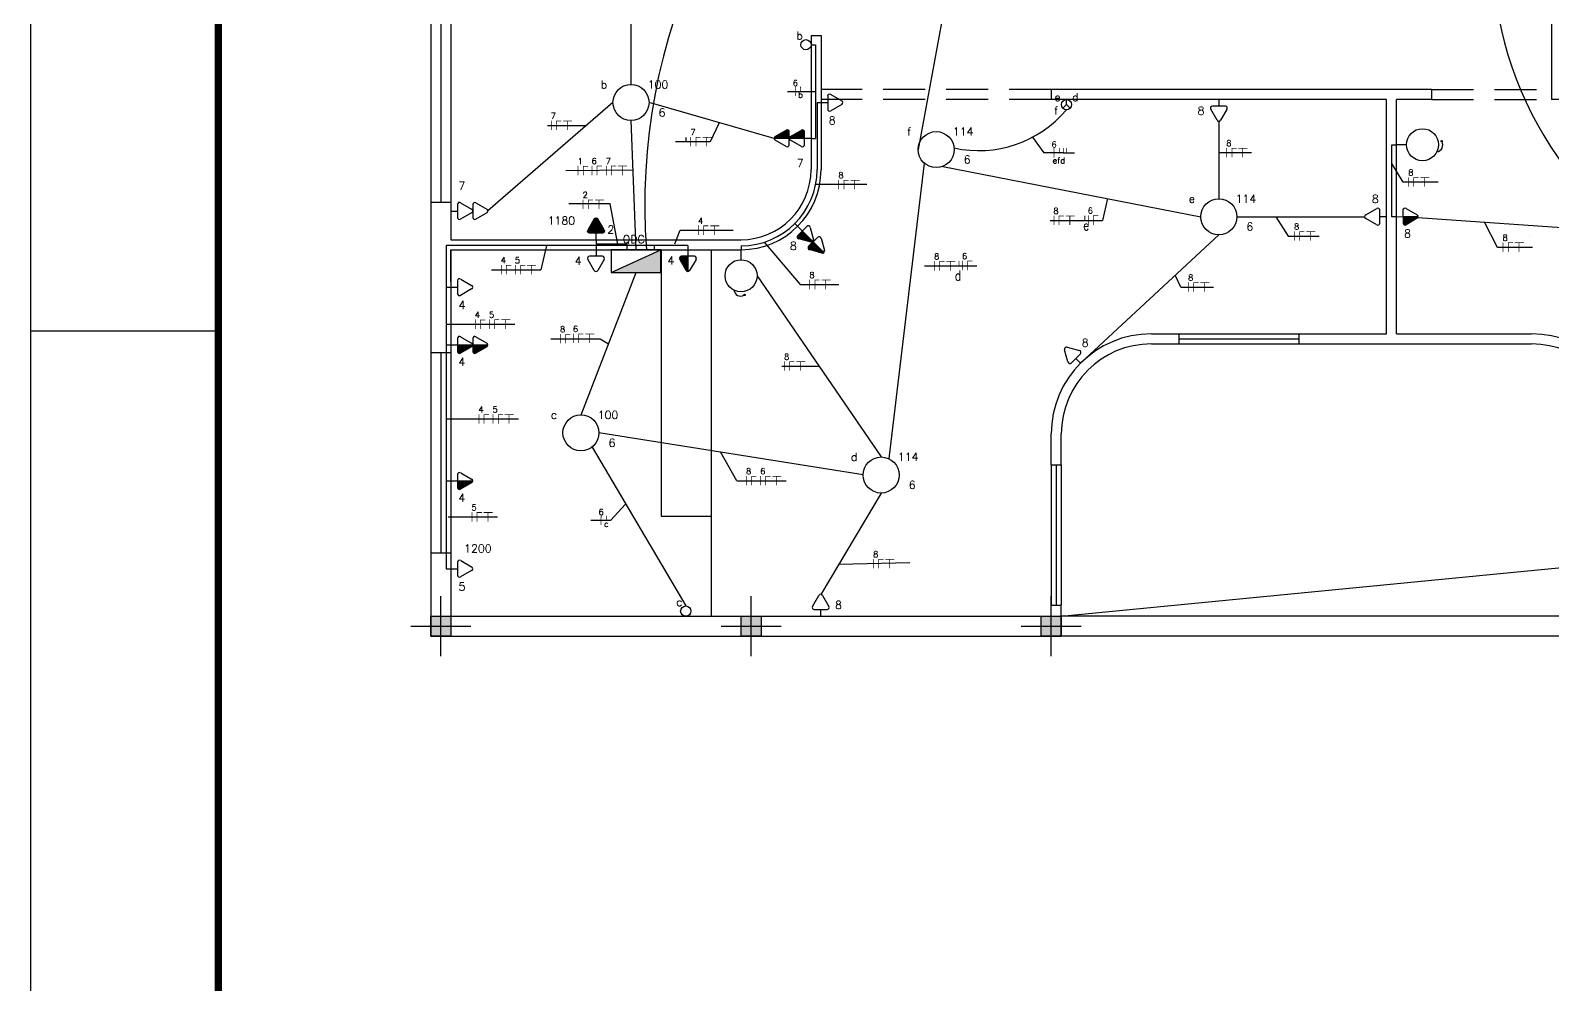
# Model space of a CAD drawing. Header units: metres. Extents: x 2426 to 2593, y 1997 to 2034.
# Drawn here: x 2426.49 to 2444.62, y 2015.66 to 2027.02 of the extents above; entities that cross this region are included whole.
import ezdxf
from ezdxf.enums import TextEntityAlignment as Align

# ---------------------------------------------------------------- set-up
doc = ezdxf.new("R2010")
doc.units = ezdxf.units.M
doc.linetypes.add('Contínuo', pattern=[0])
doc.linetypes.add('DASHED', pattern=[0.75, 0.5, -0.25])
for name, color, linetype in [('10', 10, 'Continuous'), ('2', 4, 'Continuous'), ('4', 136, 'Continuous'), ('Acessorios', 4, 'Continuous'), ('ALVENARIA', 7, 'Continuous'), ('ARQ-FOLHA', 7, 'Continuous'), ('CIRCUITOS', 250, 'Continuous'), ('ILUMINAÇÃO', 1, 'Contínuo'), ('INTERRUPTORES', 1, 'Continuous'), ('Quadros de Dist.', 1, 'Continuous'), ('TOMADAS-ENERGIA', 1, 'Continuous')]:
    doc.layers.add(name, color=color, linetype=linetype)
doc.layers.add('ELETRODUTOS', color=5, linetype='Continuous', lineweight=30)
doc.styles.add('ROMANS', font='ROMANS.shx', dxfattribs={"width": 0.8, "height": 0.1})

# ---------------------------------------------------------------- blocks, each defined once
blk = doc.blocks.new('FOLHA A2')
at = {"layer": 'ARQ-FOLHA'}
for p, q in [((0, 0), (0, -420)), ((0, -123), (25, -123))]:
    blk.add_line(p, q, dxfattribs=at)
at = {"layer": 'ARQ-FOLHA', "const_width": 1}
blk.add_lwpolyline([(25, -410), (584, -410), (584, -10), (25, -10), (25, -410)], dxfattribs=at)
blk = doc.blocks.new('st')
at = {"layer": '2'}
h = blk.add_hatch(color=256, dxfattribs=at)
h.paths.add_polyline_path([(0, 10), (0, 0), (10, 0), (10, 10)])
h.paths.add_polyline_path([(-10, 10), (-10, 0), (0, 0), (0, 10)])
h.paths.add_polyline_path([(-10, 0), (-10, -10), (0, -10), (0, 0)])
h.paths.add_polyline_path([(0, 0), (0, -10), (10, -10), (10, 0)])
at = {"layer": '10'}
for p, q in [((0, 30), (0, -30)), ((-30, 0), (30, 0))]:
    blk.add_line(p, q, dxfattribs=at)
at = {"layer": '4'}
blk.add_lwpolyline([(-10, -10), (-10, 10), (10, 10), (10, -10)], close=True, dxfattribs=at)
blk = doc.blocks.new('TEBAI01')
for p, q in [((-1.62, 1.95), (-0.35, 4.14)), ((0.35, 4.14), (1.63, 1.92)), ((-1.3, 1.32), (1.28, 1.32)), ((0, 0), (0, 1.32))]:
    blk.add_line(p, q)
for centre, start, end in [((0, 3.97), 26.0479, 153.9521), ((-1.3, 1.71), 143.1332, 270.777), ((1.3, 1.71), 267.1811, 32.5689)]:
    blk.add_arc(centre, 0.393, start, end)
at = {"style": 'ROMANS', "flags": 8}
for tag, p in [('020', (-5.03, 2.2)), ('001', (3.56, 2.23))]:
    blk.add_attdef(tag, text='', height=1.6, dxfattribs=at).set_placement(p, align=Align.MIDDLE_CENTER)
blk = doc.blocks.new('TEMED02')
for p, q in [((-1.62, 1.95), (-0.35, 4.14)), ((0, 1.32), (0, 4.36)), ((0.35, 4.14), (1.63, 1.92)), ((-1.3, 1.32), (1.28, 1.32)), ((0, 0), (0, 1.32))]:
    blk.add_line(p, q)
for centre, start, end in [((0, 3.97), 26.0479, 153.9521), ((-1.3, 1.71), 143.1332, 270.777), ((1.3, 1.71), 267.1811, 32.5689)]:
    blk.add_arc(centre, 0.393, start, end)
at = {"linetype": 'Continuous'}
for points in [[(0, 4.36), (1.63, 1.92), (0.21, 4.3)], [(1.63, 1.92), (0, 4.36), (1.69, 1.72)], [(0, 1.32), (1.69, 1.72), (0, 4.36)], [(0.35, 4.14), (0.21, 4.3), (1.63, 1.92)], [(1.69, 1.72), (0, 1.32), (1.64, 1.52)], [(1.28, 1.32), (1.64, 1.52), (0, 1.32)], [(1.64, 1.52), (1.28, 1.32), (1.49, 1.37)]]:
    blk.add_solid(points, dxfattribs=at)
at = {"style": 'ROMANS', "flags": 8}
for tag, p in [('020', (-4.96, 2.19)), ('001', (3.39, 2.17))]:
    blk.add_attdef(tag, text='', height=1.6, dxfattribs=at).set_placement(p, align=Align.MIDDLE_CENTER)
blk = doc.blocks.new('A$C93b2c405')
at = {"layer": 'TOMADAS-ENERGIA'}
for p, q in [((0.269, 0.37), (0.269, 0.304)), ((0.252, 0.163), (0.188, 0.274)), ((0.334, 0.304), (0.205, 0.304)), ((0.35, 0.273), (0.287, 0.163)), ((0.251, 0.011), (0.188, 0.122)), ((0.334, 0.152), (0.205, 0.152)), ((0.35, 0.121), (0.287, 0.011))]:
    blk.add_line(p, q, dxfattribs=at)
for centre, start, end in [((0.205, 0.284), 87.1811, 212.5689), ((0.269, 0.172), 206.0479, 333.9521), ((0.335, 0.284), 323.1332, 90.777), ((0.204, 0.132), 87.1811, 212.5689), ((0.269, 0.02), 206.0479, 333.9521), ((0.334, 0.132), 323.1332, 90.777)]:
    blk.add_arc(centre, 0.0197, start, end, dxfattribs=at)
at = {"layer": 'TOMADAS-ENERGIA', "style": 'ROMANS', "flags": 8}
for tag, p in [('001', (0.091, 0.259)), ('020', (0.521, 0.26))]:
    blk.add_attdef(tag, text='', height=0.08, rotation=180, dxfattribs=at).set_placement(p, align=Align.MIDDLE_CENTER)
blk = doc.blocks.new('Ir1s01')
blk.add_circle((0, 1.02), 1.02)
at = {"style": 'ROMANS', "flags": 8}
blk.add_attdef('009', text='', height=1.6, dxfattribs=at).set_placement((1.81, 2.29), align=Align.MIDDLE_CENTER)
blk = doc.blocks.new('A$C0BD3781F')
blk.add_circle((0.36, 0.36), 0.36)
at = {"style": 'ROMANS', "flags": 8}
for tag, p in [('001', (0.188, 0.472)), ('020', (0.356, 0.232)), ('009', (0.502, 0.474))]:
    blk.add_attdef(tag, text='', height=0.16, dxfattribs=at).set_placement(p, align=Align.MIDDLE_CENTER)
blk = doc.blocks.new('A$C8d71f97b')
at = {"layer": 'TOMADAS-ENERGIA'}
for p, q in [((0.27, 0.249), (0.333, 0.359)), ((0.351, 0.218), (0.351, 0.37)), ((0.369, 0.359), (0.432, 0.248)), ((0.27, 0.097), (0.333, 0.207)), ((0.286, 0.218), (0.415, 0.218)), ((0.351, 0.066), (0.351, 0.218)), ((0.369, 0.207), (0.432, 0.096)), ((0.286, 0.066), (0.415, 0.066)), ((0.351, 0), (0.351, 0.066))]:
    blk.add_line(p, q, dxfattribs=at)
for centre, start, end in [((0.351, 0.35), 26.0479, 153.9521), ((0.286, 0.238), 143.1332, 270.777), ((0.351, 0.198), 26.0479, 153.9521), ((0.416, 0.238), 267.1811, 32.5689), ((0.286, 0.086), 143.1332, 270.777), ((0.416, 0.086), 267.1811, 32.5689)]:
    blk.add_arc(centre, 0.0197, start, end, dxfattribs=at)
at = {"layer": 'TOMADAS-ENERGIA', "linetype": 'Continuous'}
for points in [[(0.351, 0.37), (0.432, 0.248), (0.361, 0.367)], [(0.432, 0.248), (0.351, 0.37), (0.436, 0.238)], [(0.351, 0.218), (0.436, 0.238), (0.351, 0.37)], [(0.369, 0.359), (0.361, 0.367), (0.432, 0.248)], [(0.436, 0.238), (0.351, 0.218), (0.433, 0.228)], [(0.415, 0.218), (0.433, 0.228), (0.351, 0.218)], [(0.351, 0.218), (0.432, 0.096), (0.361, 0.215)], [(0.432, 0.096), (0.351, 0.218), (0.436, 0.086)], [(0.351, 0.066), (0.436, 0.086), (0.351, 0.218)], [(0.369, 0.207), (0.361, 0.215), (0.432, 0.096)], [(0.433, 0.228), (0.415, 0.218), (0.425, 0.22)], [(0.436, 0.086), (0.351, 0.066), (0.433, 0.076)], [(0.415, 0.066), (0.433, 0.076), (0.351, 0.066)], [(0.433, 0.076), (0.415, 0.066), (0.425, 0.068)]]:
    blk.add_solid(points, dxfattribs=at)
at = {"layer": 'TOMADAS-ENERGIA', "style": 'ROMANS', "flags": 8}
for tag, p in [('020', (0.103, 0.11)), ('001', (0.52, 0.108))]:
    blk.add_attdef(tag, text='', height=0.08, dxfattribs=at).set_placement(p, align=Align.MIDDLE_CENTER)
blk = doc.blocks.new('TEALT03')
for p, q in [((-1.62, 1.95), (-0.35, 4.14)), ((0.35, 4.14), (1.63, 1.92)), ((-1.3, 1.32), (1.28, 1.32)), ((0, 0), (0, 1.32))]:
    blk.add_line(p, q)
for centre, start, end in [((0, 3.97), 26.0479, 153.9521), ((-1.3, 1.71), 143.1332, 270.777), ((1.3, 1.71), 267.1811, 32.5689)]:
    blk.add_arc(centre, 0.393, start, end)
at = {"linetype": 'Continuous'}
for points in [[(-1.62, 1.95), (1.49, 1.37), (-0.35, 4.14)], [(-0.35, 4.14), (1.64, 1.52), (-0.21, 4.3)], [(1.64, 1.52), (-0.35, 4.14), (1.49, 1.37)], [(-0.21, 4.3), (1.69, 1.72), (0, 4.36)], [(1.69, 1.72), (-0.21, 4.3), (1.64, 1.52)], [(0, 4.36), (1.63, 1.92), (0.21, 4.3)], [(1.63, 1.92), (0, 4.36), (1.69, 1.72)], [(0.35, 4.14), (0.21, 4.3), (1.63, 1.92)], [(-1.69, 1.75), (1.28, 1.32), (-1.62, 1.95)], [(1.28, 1.32), (-1.69, 1.75), (-1.31, 1.32)], [(-1.66, 1.54), (-1.31, 1.32), (-1.69, 1.75)], [(-1.31, 1.32), (-1.66, 1.54), (-1.51, 1.38)], [(1.49, 1.37), (-1.62, 1.95), (1.28, 1.32)]]:
    blk.add_solid(points, dxfattribs=at)
at = {"style": 'ROMANS', "flags": 8}
for tag, p in [('020', (-4.82, 2.03)), ('001', (3.51, 2.07))]:
    blk.add_attdef(tag, text='', height=1.6, dxfattribs=at).set_placement(p, align=Align.MIDDLE_CENTER)
blk = doc.blocks.new('Ir3s03')
for p, q in [((0, 1.02), (-0.72, 0.3)), ((0, 1.02), (0, 2.03)), ((0.72, 0.3), (0, 1.02)), ((0, 1.02), (0, 1.02))]:
    blk.add_line(p, q)
blk.add_circle((0, 1.02), 1.02)
at = {"style": 'ROMANS', "flags": 8}
for tag, p in [('030', (-1.77, 2.54)), ('009', (1.79, 2.54)), ('031', (-2.03, -0.12))]:
    blk.add_attdef(tag, text='', height=1.6, dxfattribs=at).set_placement(p, align=Align.MIDDLE_CENTER)
blk = doc.blocks.new('A$C5681756B')
at = {"layer": 'Quadros de Dist.'}
for p, q in [((0.951, 0.228), (0.452, 0.228)), ((0.452, 0.228), (0.452, 0)), ((0.452, 0), (0.951, 0.228)), ((0.951, 0), (0.951, 0.228)), ((0.452, 0), (0.951, 0))]:
    blk.add_line(p, q, dxfattribs=at)
at = {"layer": 'Quadros de Dist.', "linetype": 'Continuous'}
blk.add_solid([(0.951, 0.227), (0.452, 0), (0.951, 0)], dxfattribs=at)
at = {"layer": 'Quadros de Dist.', "style": 'ROMANS', "flags": 8}
for tag, p in [('020', (0.206, 0.334)), ('001', (1.041, 0.331))]:
    blk.add_attdef(tag, text='', height=0.16, dxfattribs=at).set_placement(p, align=Align.MIDDLE_CENTER)
blk = doc.blocks.new('Tgcig02')
blk.add_line((0, 1), (0, 0))
for centre, radius in [((-0.35, 4.52), 0.0696), ((0, 2.6), 1.6)]:
    blk.add_circle(centre, radius)
blk.add_arc((0.03, 3.95), 0.686, 7.0471, 118.0951)
blk = doc.blocks.new('FNT')
at = {"const_width": 0.24}
for points in [[(0.12, 1.68), (0.12, -1.68)], [(1.84, 1.56), (3.68, 1.56)], [(1.96, 1.44), (1.96, -1.68)], [(4.32, 1.56), (7.52, 1.56)], [(5.8, 1.44), (5.8, -1.68)]]:
    blk.add_lwpolyline(points, dxfattribs=at)
at = {"style": 'ROMANS', "flags": 8}
blk.add_attdef('001', text='', height=1.6, dxfattribs=at).set_placement((0.89, 3.34), align=Align.MIDDLE_CENTER)
blk = doc.blocks.new('A$C27EA2FDF')
at = {"const_width": 0.009}
for points in [[(0.04, 0.126), (0.04, 0)], [(0.104, 0.121), (0.173, 0.121)], [(0.109, 0.117), (0.109, 0)]]:
    blk.add_lwpolyline(points, dxfattribs=at)
at = {"style": 'ROMANS', "flags": 8}
blk.add_attdef('001', text='', height=0.06, dxfattribs=at).set_placement((0.069, 0.188), align=Align.MIDDLE_CENTER)
blk = doc.blocks.new('A$C3508442B')
at = {"const_width": 0.024}
for points in [[(0.227, 0.043), (0.392, 0.012)], [(0.262, 0.224), (0.592, 0.161)]]:
    blk.add_lwpolyline(points, dxfattribs=at)
at = {"style": 'ROMANS', "flags": 8}
for tag, p in [('001', (0.105, 0.258)), ('009', (0.634, 0.329))]:
    blk.add_attdef(tag, text='', height=0.16, rotation=79, dxfattribs=at).set_placement(p, align=Align.MIDDLE_CENTER)

msp = doc.modelspace()

# ---------------------------------------------------------------- linework, layer by layer
at = {"color": 18, "true_color": 0x000000}
msp.add_line((2433.274, 2023.347), (2433.374, 2023.287), dxfattribs=at)
at = {"layer": 'Acessorios'}
for p, q in [((2431.258, 2027.349), (2431.258, 2024.966)), ((2431.378, 2027.349), (2431.378, 2024.966)), ((2431.497, 2027.349), (2431.497, 2024.966)), ((2433.999, 2024.406), (2433.999, 2021.236)), ((2434.595, 2024.406), (2434.595, 2021.236)), ((2440.165, 2023.405), (2441.595, 2023.405)), ((2440.165, 2023.345), (2441.595, 2023.345)), ((2431.258, 2023.178), (2431.258, 2020.795)), ((2431.378, 2023.178), (2431.378, 2020.795)), ((2431.497, 2023.178), (2431.497, 2020.795)), ((2440.165, 2023.286), (2441.595, 2023.286)), ((2438.646, 2021.844), (2438.646, 2020.176)), ((2438.706, 2021.844), (2438.706, 2020.176)), ((2438.765, 2021.844), (2438.765, 2020.176)), ((2433.999, 2021.236), (2434.595, 2021.236)), ((2445.438, 2020.045), (2438.765, 2020.045)), ((2445.438, 2019.806), (2438.765, 2019.806))]:
    msp.add_line(p, q, dxfattribs=at)
at = {"layer": 'Acessorios', "linetype": 'DASHED'}
for p, q in [((2438.646, 2026.312), (2435.905, 2026.312)), ((2438.646, 2026.193), (2435.905, 2026.193)), ((2443.174, 2026.312), (2444.604, 2026.312)), ((2443.174, 2026.193), (2444.604, 2026.193))]:
    msp.add_line(p, q, dxfattribs=at)
at = {"layer": 'ALVENARIA'}
for p, q in [((2444.604, 2030.411), (2444.604, 2026.193)), ((2435.786, 2026.955), (2435.786, 2025.359)), ((2435.786, 2026.955), (2435.905, 2026.955)), ((2435.905, 2026.955), (2435.905, 2025.359)), ((2443.174, 2026.312), (2438.646, 2026.312)), ((2438.646, 2026.312), (2438.646, 2026.193)), ((2442.638, 2026.193), (2438.646, 2026.193)), ((2442.638, 2023.405), (2442.638, 2026.193)), ((2443.174, 2026.193), (2442.757, 2026.193)), ((2442.757, 2023.405), (2442.757, 2026.193)), ((2443.174, 2026.312), (2443.174, 2026.193)), ((2447.583, 2026.193), (2444.604, 2026.193)), ((2431.258, 2024.966), (2431.258, 2023.178)), ((2431.497, 2024.966), (2431.258, 2024.966)), ((2431.497, 2024.966), (2431.497, 2024.525)), ((2431.497, 2024.525), (2434.952, 2024.525)), ((2431.497, 2024.406), (2434.952, 2024.406)), ((2431.497, 2024.406), (2431.497, 2023.178)), ((2431.497, 2024.022), (2431.497, 2024.406)), ((2439.838, 2023.405), (2440.165, 2023.405)), ((2440.165, 2023.405), (2440.165, 2023.286)), ((2441.595, 2023.405), (2441.595, 2023.286)), ((2441.595, 2023.405), (2442.638, 2023.405)), ((2442.757, 2023.405), (2444.365, 2023.405)), ((2431.497, 2023.178), (2431.258, 2023.178)), ((2439.838, 2023.286), (2440.165, 2023.286)), ((2441.595, 2023.286), (2444.365, 2023.286)), ((2438.646, 2021.844), (2438.646, 2022.213)), ((2438.765, 2021.844), (2438.765, 2022.213)), ((2438.646, 2021.844), (2438.765, 2021.844)), ((2434.595, 2021.236), (2434.595, 2020.045)), ((2431.258, 2020.795), (2431.258, 2019.806)), ((2431.497, 2020.795), (2431.258, 2020.795)), ((2431.497, 2020.795), (2431.497, 2020.045)), ((2438.765, 2020.045), (2444.85, 2020.637)), ((2431.258, 2020.045), (2431.258, 2019.806)), ((2431.497, 2020.045), (2438.646, 2020.045)), ((2431.497, 2020.045), (2432.271, 2020.045)), ((2438.646, 2020.045), (2438.646, 2020.176)), ((2438.646, 2020.176), (2438.765, 2020.176)), ((2438.765, 2019.806), (2438.765, 2020.176)), ((2431.258, 2019.806), (2438.765, 2019.806))]:
    msp.add_line(p, q, dxfattribs=at)
for centre, radius, start, end in [((2434.952, 2025.359), 0.953, 270, 0), ((2434.952, 2025.359), 0.834, 270, 0), ((2439.838, 2022.213), 1.192, 90, 180), ((2444.365, 2022.213), 1.192, 0, 90), ((2439.838, 2022.213), 1.072, 90, 180), ((2444.365, 2022.213), 1.072, 0, 90)]:
    msp.add_arc(centre, radius, start, end, dxfattribs=at)
at = {"layer": 'CIRCUITOS'}
for p, q in [((2435.837, 2026.287), (2435.506, 2026.287)), ((2433.11, 2025.882), (2432.646, 2025.88)), ((2432.988, 2025.884), (2432.988, 2025.884)), ((2434.692, 2025.918), (2434.586, 2025.689)), ((2434.353, 2025.689), (2434.172, 2025.689)), ((2434.3, 2025.689), (2434.3, 2025.743)), ((2434.586, 2025.689), (2434.3, 2025.689)), ((2438.423, 2025.745), (2438.557, 2025.559)), ((2433.66, 2025.48), (2433.66, 2025.48)), ((2438.793, 2025.559), (2438.557, 2025.559)), ((2438.793, 2025.559), (2438.923, 2025.559)), ((2440.642, 2025.562), (2440.642, 2025.562)), ((2440.642, 2025.562), (2441.031, 2025.562)), ((2433.665, 2025.351), (2432.865, 2025.346)), ((2442.837, 2025.208), (2442.703, 2025.431)), ((2443.217, 2025.343), (2443.217, 2025.343)), ((2435.841, 2025.186), (2436.448, 2025.186)), ((2443.254, 2025.208), (2442.837, 2025.208)), ((2433.392, 2024.951), (2432.9, 2024.951)), ((2433.484, 2024.474), (2433.392, 2024.951)), ((2433.392, 2024.951), (2433.392, 2024.951)), ((2439.315, 2025.015), (2439.257, 2024.755)), ((2438.633, 2024.755), (2439.257, 2024.755)), ((2441.321, 2024.799), (2441.468, 2024.569)), ((2434.163, 2024.476), (2434.228, 2024.639)), ((2434.228, 2024.639), (2434.859, 2024.639)), ((2441.468, 2024.569), (2441.838, 2024.569)), ((2443.961, 2024.434), (2443.804, 2024.733)), ((2444.34, 2024.568), (2444.34, 2024.568)), ((2435.227, 2024.496), (2435.657, 2023.992)), ((2444.378, 2024.434), (2443.961, 2024.434)), ((2437.135, 2024.214), (2437.759, 2024.214)), ((2440.188, 2023.962), (2440.123, 2024.103)), ((2435.657, 2023.992), (2436.116, 2023.992)), ((2440.188, 2023.962), (2440.188, 2023.962)), ((2440.188, 2023.962), (2440.577, 2023.962)), ((2435.882, 2023.017), (2435.438, 2023.017)), ((2434.901, 2021.657), (2434.712, 2021.994)), ((2433.399, 2021.184), (2433.577, 2021.379)), ((2433.399, 2021.184), (2433.163, 2021.184)), ((2436.961, 2020.678), (2436.112, 2020.658))]:
    msp.add_line(p, q, dxfattribs=at)
at = {"layer": 'CIRCUITOS', "linetype": 'Continuous'}
for p, q in [((2432.634, 2024.456), (2432.567, 2024.168)), ((2431.98, 2024.168), (2432.567, 2024.168)), ((2431.44, 2023.52), (2432.259, 2023.52)), ((2432.686, 2023.347), (2433.274, 2023.347)), ((2431.44, 2022.392), (2432.301, 2022.392)), ((2434.901, 2021.657), (2435.489, 2021.657)), ((2432.05, 2021.222), (2431.463, 2021.222))]:
    msp.add_line(p, q, dxfattribs=at)
at = {"layer": 'CIRCUITOS', "const_width": 0.00804}
for points in [[(2438.793, 2025.615), (2438.793, 2025.559)], [(2438.83, 2025.615), (2438.83, 2025.559)], [(2439.046, 2024.811), (2439.046, 2024.754)], [(2437.546, 2024.27), (2437.546, 2024.214)]]:
    msp.add_lwpolyline(points, dxfattribs=at)
at = {"layer": 'ELETRODUTOS'}
for p, q in [((2433.642, 2026.372), (2433.642, 2029.398)), ((2437.717, 2029.16), (2437.061, 2025.597)), ((2435.786, 2026.845), (2435.837, 2026.845)), ((2435.837, 2026.845), (2435.837, 2025.73)), ((2433.427, 2026.157), (2431.938, 2024.867)), ((2435.345, 2025.731), (2433.856, 2026.157)), ((2435.858, 2026.157), (2435.858, 2025.359)), ((2435.858, 2026.157), (2435.905, 2026.157)), ((2433.702, 2024.406), (2433.642, 2025.943)), ((2440.642, 2025.933), (2440.642, 2025.013)), ((2435.786, 2025.73), (2435.837, 2025.73)), ((2442.703, 2024.798), (2442.703, 2025.656)), ((2442.703, 2025.656), (2442.757, 2025.656)), ((2437.134, 2025.437), (2436.71, 2021.92)), ((2437.353, 2025.397), (2440.427, 2024.799)), ((2440.856, 2024.799), (2442.378, 2024.799)), ((2442.757, 2024.799), (2442.703, 2024.798)), ((2443.013, 2024.789), (2445.508, 2024.614)), ((2435.626, 2024.685), (2435.593, 2024.718)), ((2440.642, 2024.584), (2438.995, 2023.056)), ((2431.44, 2024.456), (2431.44, 2020.609)), ((2434.319, 2024.456), (2431.44, 2024.456)), ((2433.225, 2024.525), (2433.225, 2024.474)), ((2433.591, 2024.474), (2433.225, 2024.474)), ((2433.225, 2024.456), (2433.225, 2024.406)), ((2433.591, 2024.474), (2433.591, 2024.406)), ((2433.918, 2024.456), (2433.918, 2024.406)), ((2434.319, 2024.456), (2434.319, 2024.406)), ((2434.952, 2024.456), (2434.952, 2024.406)), ((2433.046, 2022.44), (2433.702, 2024.134)), ((2435.143, 2024.096), (2436.62, 2021.939)), ((2431.44, 2023.96), (2431.497, 2023.96)), ((2431.44, 2023.273), (2431.497, 2023.273)), ((2436.406, 2021.725), (2433.26, 2022.225)), ((2433.178, 2022.056), (2434.293, 2020.166)), ((2431.44, 2021.654), (2431.497, 2021.654)), ((2436.62, 2021.51), (2435.901, 2020.304)), ((2431.44, 2020.609), (2431.497, 2020.609))]:
    msp.add_line(p, q, dxfattribs=at)
for centre, radius, start, end in [((2440.999, 2024.938), 7.194, 125.3404, 184.2423), ((2448.261, 2028.005), 4.368, 167.1177, 230.9211), ((2437.782, 2026.949), 1.364, 257.5879, 319.9822), ((2434.952, 2025.359), 0.906, 270, 0)]:
    msp.add_arc(centre, radius, start, end, dxfattribs=at)

# ---------------------------------------------------------------- block references
ref = msp.add_blockref('A$C8d71f97b', (2435.786, 2025.313), dxfattribs=dict(xscale=1.191536858363295, yscale=1.191536858363295, zscale=1.191536858363295, rotation=89.99999999999999))
ref.add_attrib('020', '7', dxfattribs={"layer": 'TOMADAS-ENERGIA', "height": 0.0953, "style": 'ROMANS', "flags": 8}).set_placement((2435.656, 2025.435), align=Align.MIDDLE_CENTER)
ref = msp.add_blockref('A$C8d71f97b', (2435.922, 2024.98), dxfattribs=dict(xscale=1.191536858363295, yscale=1.191536858363295, zscale=1.191536858363295, rotation=224.9999999999999))
ref.add_attrib('001', '8', dxfattribs={"layer": 'TOMADAS-ENERGIA', "height": 0.0953, "style": 'ROMANS', "flags": 8}).set_placement((2435.575, 2024.451), align=Align.MIDDLE_CENTER)
ref = msp.add_blockref('A$C8d71f97b', (2431.497, 2023.691), dxfattribs=dict(xscale=1.191536858363295, yscale=1.191536858363295, zscale=1.191536858363295, rotation=270))
ref.add_attrib('001', '4', dxfattribs={"layer": 'TOMADAS-ENERGIA', "height": 0.0953, "style": 'ROMANS', "flags": 8}).set_placement((2431.626, 2023.071), align=Align.MIDDLE_CENTER)
at = {"layer": 'ALVENARIA', "xscale": 0.01191536858363295, "yscale": 0.01191536858363295, "zscale": 0.01191536858363295, "rotation": 89.99999999999999}
for p in [(2431.378, 2019.925), (2435.071, 2019.925), (2438.646, 2019.925)]:
    msp.add_blockref('st', p, dxfattribs=at)
at = {"layer": 'ARQ-FOLHA', "xscale": 0.08944633452801547, "yscale": 0.08944633452801547, "zscale": 0.08944633452801547}
msp.add_blockref('FOLHA A2', (2426.49, 2034.444), dxfattribs=at)
at = {"layer": 'CIRCUITOS', "lineweight": 30}
ref = msp.add_blockref('A$C3508442B', (2435.689, 2026.418), dxfattribs=dict(at, xscale=-0.335119741414676, yscale=0.3351197414146765, zscale=0.3351197414146765, rotation=78.7512890459185))
ref.add_attrib('009', 'b', dxfattribs={"layer": '0', "height": 0.0715, "rotation": 359.7513, "style": 'ROMANS', "flags": 8}).set_placement((2435.661, 2026.249), align=Align.MIDDLE_CENTER)
ref.add_attrib('001', '6', dxfattribs={"layer": '0', "height": 0.0715, "style": 'ROMANS', "flags": 8}).set_placement((2435.598, 2026.39), align=Align.MIDDLE_CENTER)
ref = msp.add_blockref('FNT', (2432.688, 2025.887), dxfattribs=dict(at, xscale=0.03351197414098, yscale=0.03351197414098, zscale=0.03351197414098))
ref.add_attrib('001', '7', dxfattribs={"layer": '0', "height": 0.0715, "style": 'ROMANS', "flags": 8}).set_placement((2432.717, 2025.999), align=Align.MIDDLE_CENTER)
ref = msp.add_blockref('FNT', (2434.349, 2025.693), dxfattribs=dict(at, xscale=0.03351197414098, yscale=0.03351197414098, zscale=0.03351197414098))
ref.add_attrib('001', '7', dxfattribs={"layer": '0', "height": 0.0715, "style": 'ROMANS', "flags": 8}).set_placement((2434.379, 2025.805), align=Align.MIDDLE_CENTER)
ref = msp.add_blockref('A$C3508442B', (2438.771, 2025.687), dxfattribs=dict(at, xscale=-0.335119741414676, yscale=0.3351197414146765, zscale=0.3351197414146765, rotation=78.7512890459185))
ref.add_attrib('009', 'efd', dxfattribs={"layer": '0', "height": 0.0715, "rotation": 359.7513, "style": 'ROMANS', "flags": 8}).set_placement((2438.661, 2025.411), align=Align.BOTTOM_LEFT)
ref.add_attrib('001', '6', dxfattribs={"layer": '0', "height": 0.0715, "style": 'ROMANS', "flags": 8}).set_placement((2438.68, 2025.659), align=Align.MIDDLE_CENTER)
ref = msp.add_blockref('FNT', (2440.731, 2025.562), dxfattribs=dict(at, xscale=0.03351197414098, yscale=0.03351197414098, zscale=0.03351197414098))
ref.add_attrib('001', '8', dxfattribs={"layer": '0', "height": 0.0715, "style": 'ROMANS', "flags": 8}).set_placement((2440.761, 2025.674), align=Align.MIDDLE_CENTER)
at = {"layer": 'CIRCUITOS'}
ref = msp.add_blockref('A$C27EA2FDF', (2432.975, 2025.292), dxfattribs=dict(at, xscale=0.893652643772471, yscale=0.893652643772471, zscale=0.893652643772471))
ref.add_attrib('001', '1', dxfattribs={"layer": '0', "height": 0.0715, "style": 'ROMANS', "flags": 8}).set_placement((2433.037, 2025.46), align=Align.MIDDLE_CENTER)
ref = msp.add_blockref('A$C27EA2FDF', (2433.141, 2025.293), dxfattribs=dict(at, xscale=0.893652643772471, yscale=0.893652643772471, zscale=0.893652643772471))
ref.add_attrib('001', '6', dxfattribs={"layer": '0', "height": 0.0715, "style": 'ROMANS', "flags": 8}).set_placement((2433.203, 2025.461), align=Align.MIDDLE_CENTER)
at = {"layer": 'CIRCUITOS', "lineweight": 30}
ref = msp.add_blockref('FNT', (2433.342, 2025.349), dxfattribs=dict(at, xscale=0.03351197414098, yscale=0.03351197414098, zscale=0.03351197414098))
ref.add_attrib('001', '7', dxfattribs={"layer": '0', "height": 0.0715, "style": 'ROMANS', "flags": 8}).set_placement((2433.371, 2025.461), align=Align.MIDDLE_CENTER)
ref = msp.add_blockref('FNT', (2436.111, 2025.18), dxfattribs=dict(at, xscale=0.03351197414098, yscale=0.03351197414098, zscale=0.03351197414098))
ref.add_attrib('001', '8', dxfattribs={"layer": '0', "height": 0.0715, "style": 'ROMANS', "flags": 8}).set_placement((2436.141, 2025.292), align=Align.MIDDLE_CENTER)
ref = msp.add_blockref('FNT', (2442.898, 2025.212), dxfattribs=dict(at, xscale=0.03351197414098, yscale=0.03351197414098, zscale=0.03351197414098))
ref.add_attrib('001', '8', dxfattribs={"layer": '0', "height": 0.0715, "style": 'ROMANS', "flags": 8}).set_placement((2442.928, 2025.324), align=Align.MIDDLE_CENTER)
ref = msp.add_blockref('FNT', (2433.066, 2024.946), dxfattribs=dict(at, xscale=0.03351197414098, yscale=0.03351197414098, zscale=0.03351197414098))
ref.add_attrib('001', '2', dxfattribs={"layer": '0', "height": 0.0715, "style": 'ROMANS', "flags": 8}).set_placement((2433.096, 2025.058), align=Align.MIDDLE_CENTER)
ref = msp.add_blockref('FNT', (2434.441, 2024.638), dxfattribs=dict(at, xscale=0.03351197414098, yscale=0.03351197414098, zscale=0.03351197414098))
ref.add_attrib('001', '4', dxfattribs={"layer": '0', "height": 0.0715, "style": 'ROMANS', "flags": 8}).set_placement((2434.47, 2024.75), align=Align.MIDDLE_CENTER)
ref = msp.add_blockref('FNT', (2438.673, 2024.755), dxfattribs=dict(at, xscale=0.03351197414098, yscale=0.03351197414098, zscale=0.03351197414098))
ref.add_attrib('001', '8', dxfattribs={"layer": '0', "height": 0.0715, "style": 'ROMANS', "flags": 8}).set_placement((2438.702, 2024.867), align=Align.MIDDLE_CENTER)
at = {"layer": 'CIRCUITOS'}
ref = msp.add_blockref('A$C27EA2FDF', (2439.051, 2024.702), dxfattribs=dict(at, xscale=0.893652643772471, yscale=0.893652643772471, zscale=0.893652643772471))
ref.add_attrib('001', '6', dxfattribs={"layer": '0', "height": 0.0715, "style": 'ROMANS', "flags": 8}).set_placement((2439.112, 2024.871), align=Align.MIDDLE_CENTER)
at = {"layer": 'CIRCUITOS', "lineweight": 30}
ref = msp.add_blockref('FNT', (2441.538, 2024.569), dxfattribs=dict(at, xscale=0.03351197414098, yscale=0.03351197414098, zscale=0.03351197414098))
ref.add_attrib('001', '8', dxfattribs={"layer": '0', "height": 0.0715, "style": 'ROMANS', "flags": 8}).set_placement((2441.568, 2024.681), align=Align.MIDDLE_CENTER)
ref = msp.add_blockref('FNT', (2444.022, 2024.437), dxfattribs=dict(at, xscale=0.03351197414098, yscale=0.03351197414098, zscale=0.03351197414098))
ref.add_attrib('001', '8', dxfattribs={"layer": '0', "height": 0.0715, "style": 'ROMANS', "flags": 8}).set_placement((2444.052, 2024.549), align=Align.MIDDLE_CENTER)
at = {"layer": 'CIRCUITOS'}
ref = msp.add_blockref('A$C27EA2FDF', (2432.06, 2024.112), dxfattribs=dict(at, xscale=0.893652643772471, yscale=0.893652643772471, zscale=0.893652643772471))
ref.add_attrib('001', '4', dxfattribs={"layer": '0', "height": 0.0715, "style": 'ROMANS', "flags": 8}).set_placement((2432.121, 2024.28), align=Align.MIDDLE_CENTER)
at = {"layer": 'CIRCUITOS', "lineweight": 30}
ref = msp.add_blockref('FNT', (2432.26, 2024.168), dxfattribs=dict(at, xscale=0.03351197414098, yscale=0.03351197414098, zscale=0.03351197414098))
ref.add_attrib('001', '5', dxfattribs={"layer": '0', "height": 0.0715, "style": 'ROMANS', "flags": 8}).set_placement((2432.29, 2024.28), align=Align.MIDDLE_CENTER)
ref = msp.add_blockref('FNT', (2437.253, 2024.214), dxfattribs=dict(at, xscale=0.03351197414098, yscale=0.03351197414098, zscale=0.03351197414098))
ref.add_attrib('001', '8', dxfattribs={"layer": '0', "height": 0.0715, "style": 'ROMANS', "flags": 8}).set_placement((2437.282, 2024.326), align=Align.MIDDLE_CENTER)
at = {"layer": 'CIRCUITOS'}
ref = msp.add_blockref('A$C27EA2FDF', (2437.553, 2024.162), dxfattribs=dict(at, xscale=0.893652643772471, yscale=0.893652643772471, zscale=0.893652643772471))
ref.add_attrib('001', '6', dxfattribs={"layer": '0', "height": 0.0715, "style": 'ROMANS', "flags": 8}).set_placement((2437.614, 2024.33), align=Align.MIDDLE_CENTER)
at = {"layer": 'CIRCUITOS', "lineweight": 30}
ref = msp.add_blockref('FNT', (2435.766, 2023.992), dxfattribs=dict(at, xscale=0.03351197414098, yscale=0.03351197414098, zscale=0.03351197414098))
ref.add_attrib('001', '8', dxfattribs={"layer": '0', "height": 0.0715, "style": 'ROMANS', "flags": 8}).set_placement((2435.796, 2024.104), align=Align.MIDDLE_CENTER)
ref = msp.add_blockref('FNT', (2440.277, 2023.962), dxfattribs=dict(at, xscale=0.03351197414098, yscale=0.03351197414098, zscale=0.03351197414098))
ref.add_attrib('001', '8', dxfattribs={"layer": '0', "height": 0.0715, "style": 'ROMANS', "flags": 8}).set_placement((2440.307, 2024.074), align=Align.MIDDLE_CENTER)
at = {"layer": 'CIRCUITOS'}
ref = msp.add_blockref('A$C27EA2FDF', (2431.751, 2023.463), dxfattribs=dict(at, xscale=0.893652643772471, yscale=0.893652643772471, zscale=0.893652643772471))
ref.add_attrib('001', '4', dxfattribs={"layer": '0', "height": 0.0715, "style": 'ROMANS', "flags": 8}).set_placement((2431.813, 2023.632), align=Align.MIDDLE_CENTER)
at = {"layer": 'CIRCUITOS', "lineweight": 30}
ref = msp.add_blockref('FNT', (2431.951, 2023.52), dxfattribs=dict(at, xscale=0.03351197414098, yscale=0.03351197414098, zscale=0.03351197414098))
ref.add_attrib('001', '5', dxfattribs={"layer": '0', "height": 0.0715, "style": 'ROMANS', "flags": 8}).set_placement((2431.981, 2023.632), align=Align.MIDDLE_CENTER)
at = {"layer": 'CIRCUITOS'}
ref = msp.add_blockref('A$C27EA2FDF', (2432.766, 2023.291), dxfattribs=dict(at, xscale=0.893652643772471, yscale=0.893652643772471, zscale=0.893652643772471))
ref.add_attrib('001', '8', dxfattribs={"layer": '0', "height": 0.0715, "style": 'ROMANS', "flags": 8}).set_placement((2432.827, 2023.459), align=Align.MIDDLE_CENTER)
at = {"layer": 'CIRCUITOS', "lineweight": 30}
ref = msp.add_blockref('FNT', (2432.951, 2023.351), dxfattribs=dict(at, xscale=0.03351197414098, yscale=0.03351197414098, zscale=0.03351197414098))
ref.add_attrib('001', '6', dxfattribs={"layer": '0', "height": 0.0715, "style": 'ROMANS', "flags": 8}).set_placement((2432.981, 2023.463), align=Align.MIDDLE_CENTER)
ref = msp.add_blockref('FNT', (2435.465, 2023.021), dxfattribs=dict(at, xscale=0.03351197414098, yscale=0.03351197414098, zscale=0.03351197414098))
ref.add_attrib('001', '8', dxfattribs={"layer": '0', "height": 0.0715, "style": 'ROMANS', "flags": 8}).set_placement((2435.495, 2023.133), align=Align.MIDDLE_CENTER)
at = {"layer": 'CIRCUITOS'}
ref = msp.add_blockref('A$C27EA2FDF', (2431.794, 2022.336), dxfattribs=dict(at, xscale=0.893652643772471, yscale=0.893652643772471, zscale=0.893652643772471))
ref.add_attrib('001', '4', dxfattribs={"layer": '0', "height": 0.0715, "style": 'ROMANS', "flags": 8}).set_placement((2431.855, 2022.504), align=Align.MIDDLE_CENTER)
at = {"layer": 'CIRCUITOS', "lineweight": 30}
ref = msp.add_blockref('FNT', (2431.994, 2022.392), dxfattribs=dict(at, xscale=0.03351197414098, yscale=0.03351197414098, zscale=0.03351197414098))
ref.add_attrib('001', '5', dxfattribs={"layer": '0', "height": 0.0715, "style": 'ROMANS', "flags": 8}).set_placement((2432.024, 2022.504), align=Align.MIDDLE_CENTER)
at = {"layer": 'CIRCUITOS'}
ref = msp.add_blockref('A$C27EA2FDF', (2434.981, 2021.601), dxfattribs=dict(at, xscale=0.893652643772471, yscale=0.893652643772471, zscale=0.893652643772471))
ref.add_attrib('001', '8', dxfattribs={"layer": '0', "height": 0.0715, "style": 'ROMANS', "flags": 8}).set_placement((2435.042, 2021.769), align=Align.MIDDLE_CENTER)
at = {"layer": 'CIRCUITOS', "lineweight": 30}
ref = msp.add_blockref('FNT', (2435.181, 2021.657), dxfattribs=dict(at, xscale=0.03351197414098, yscale=0.03351197414098, zscale=0.03351197414098))
ref.add_attrib('001', '6', dxfattribs={"layer": '0', "height": 0.0715, "style": 'ROMANS', "flags": 8}).set_placement((2435.211, 2021.769), align=Align.MIDDLE_CENTER)
ref = msp.add_blockref('FNT', (2431.743, 2021.226), dxfattribs=dict(at, xscale=0.03351197414098, yscale=0.03351197414098, zscale=0.03351197414098))
ref.add_attrib('001', '5', dxfattribs={"layer": '0', "height": 0.0715, "style": 'ROMANS', "flags": 8}).set_placement((2431.773, 2021.338), align=Align.MIDDLE_CENTER)
ref = msp.add_blockref('A$C3508442B', (2433.377, 2021.312), dxfattribs=dict(at, xscale=-0.335119741414676, yscale=0.3351197414146765, zscale=0.3351197414146765, rotation=78.7512890459185))
ref.add_attrib('009', 'c', dxfattribs={"layer": '0', "height": 0.0715, "rotation": 359.7513, "style": 'ROMANS', "flags": 8}).set_placement((2433.349, 2021.143), align=Align.MIDDLE_CENTER)
ref.add_attrib('001', '6', dxfattribs={"layer": '0', "height": 0.0715, "style": 'ROMANS', "flags": 8}).set_placement((2433.286, 2021.284), align=Align.MIDDLE_CENTER)
ref = msp.add_blockref('FNT', (2436.526, 2020.669), dxfattribs=dict(at, xscale=0.03351197414098, yscale=0.03351197414098, zscale=0.03351197414098))
ref.add_attrib('001', '8', dxfattribs={"layer": '0', "height": 0.0715, "style": 'ROMANS', "flags": 8}).set_placement((2436.556, 2020.781), align=Align.MIDDLE_CENTER)
at = {"layer": 'ILUMINAÇÃO'}
ref = msp.add_blockref('A$C0BD3781F', (2433.427, 2025.943), dxfattribs=dict(at, xscale=0.5957684291816475, yscale=0.5957684291816475, zscale=0.5957684291816475))
ref.add_attrib('020', '6', dxfattribs={"layer": '0', "height": 0.0953, "style": 'ROMANS', "flags": 8}).set_placement((2434.011, 2026.039), align=Align.MIDDLE_CENTER)
ref.add_attrib('009', '100', dxfattribs={"layer": '0', "height": 0.0953, "style": 'ROMANS', "flags": 8}).set_placement((2433.963, 2026.372), align=Align.MIDDLE_CENTER)
ref.add_attrib('001', 'b', dxfattribs={"layer": '0', "height": 0.0953, "style": 'ROMANS', "flags": 8}).set_placement((2433.32, 2026.372), align=Align.MIDDLE_CENTER)
ref = msp.add_blockref('A$C0BD3781F', (2437.061, 2025.383), dxfattribs=dict(at, xscale=0.5957684291816475, yscale=0.5957684291816475, zscale=0.5957684291816475))
ref.add_attrib('020', '6', dxfattribs={"layer": '0', "height": 0.0953, "style": 'ROMANS', "flags": 8}).set_placement((2437.645, 2025.479), align=Align.MIDDLE_CENTER)
ref.add_attrib('009', '114', dxfattribs={"layer": '0', "height": 0.0953, "style": 'ROMANS', "flags": 8}).set_placement((2437.597, 2025.812), align=Align.MIDDLE_CENTER)
ref.add_attrib('001', 'f', dxfattribs={"layer": '0', "height": 0.0953, "style": 'ROMANS', "flags": 8}).set_placement((2436.954, 2025.812), align=Align.MIDDLE_CENTER)
ref = msp.add_blockref('A$C0BD3781F', (2440.427, 2024.584), dxfattribs=dict(at, xscale=0.5957684291816475, yscale=0.5957684291816475, zscale=0.5957684291816475))
ref.add_attrib('020', '6', dxfattribs={"layer": '0', "height": 0.0953, "style": 'ROMANS', "flags": 8}).set_placement((2441.011, 2024.681), align=Align.MIDDLE_CENTER)
ref.add_attrib('009', '114', dxfattribs={"layer": '0', "height": 0.0953, "style": 'ROMANS', "flags": 8}).set_placement((2440.964, 2025.013), align=Align.MIDDLE_CENTER)
ref.add_attrib('001', 'e', dxfattribs={"layer": '0', "height": 0.0953, "style": 'ROMANS', "flags": 8}).set_placement((2440.32, 2025.013), align=Align.MIDDLE_CENTER)
ref = msp.add_blockref('A$C0BD3781F', (2432.831, 2022.011), dxfattribs=dict(at, xscale=0.5957684291816475, yscale=0.5957684291816475, zscale=0.5957684291816475))
ref.add_attrib('020', '6', dxfattribs={"layer": '0', "height": 0.0953, "style": 'ROMANS', "flags": 8}).set_placement((2433.415, 2022.107), align=Align.MIDDLE_CENTER)
ref.add_attrib('009', '100', dxfattribs={"layer": '0', "height": 0.0953, "style": 'ROMANS', "flags": 8}).set_placement((2433.368, 2022.44), align=Align.MIDDLE_CENTER)
ref.add_attrib('001', 'c', dxfattribs={"layer": '0', "height": 0.0953, "style": 'ROMANS', "flags": 8}).set_placement((2432.724, 2022.44), align=Align.MIDDLE_CENTER)
ref = msp.add_blockref('A$C0BD3781F', (2436.406, 2021.51), dxfattribs=dict(at, xscale=0.5957684291816475, yscale=0.5957684291816475, zscale=0.5957684291816475))
ref.add_attrib('020', '6', dxfattribs={"layer": '0', "height": 0.0953, "style": 'ROMANS', "flags": 8}).set_placement((2436.99, 2021.607), align=Align.MIDDLE_CENTER)
ref.add_attrib('009', '114', dxfattribs={"layer": '0', "height": 0.0953, "style": 'ROMANS', "flags": 8}).set_placement((2436.942, 2021.939), align=Align.MIDDLE_CENTER)
ref.add_attrib('001', 'd', dxfattribs={"layer": '0', "height": 0.0953, "style": 'ROMANS', "flags": 8}).set_placement((2436.299, 2021.939), align=Align.MIDDLE_CENTER)
at = {"layer": 'INTERRUPTORES'}
ref = msp.add_blockref('Ir1s01', (2435.786, 2026.846), dxfattribs=dict(at, xscale=0.05957684291838148, yscale=0.05957684291838148, zscale=0.05957684291838148, rotation=89.99999999999999))
ref.add_attrib('009', 'b', dxfattribs={"layer": '0', "height": 0.0953, "style": 'ROMANS', "flags": 8}).set_placement((2435.65, 2026.954), align=Align.MIDDLE_CENTER)
ref = msp.add_blockref('Ir3s03', (2438.827, 2026.072), dxfattribs=dict(at, xscale=0.05957684291816473, yscale=0.05957684291816473, zscale=0.05957684291816473))
ref.add_attrib('009', 'd', dxfattribs={"layer": '0', "height": 0.0953, "style": 'ROMANS'}).set_placement((2438.933, 2026.223), align=Align.MIDDLE_CENTER)
ref.add_attrib('030', 'e', dxfattribs={"layer": '0', "height": 0.0953, "style": 'ROMANS'}).set_placement((2438.721, 2026.223), align=Align.MIDDLE_CENTER)
ref.add_attrib('031', 'f', dxfattribs={"layer": '0', "height": 0.0953, "style": 'ROMANS'}).set_placement((2438.706, 2026.064), align=Align.MIDDLE_CENTER)
ref = msp.add_blockref('Ir1s01', (2434.354, 2020.105), dxfattribs=dict(at, xscale=0.05957684291838148, yscale=0.05957684291838148, zscale=0.05957684291838148, rotation=89.99999999999999))
ref.add_attrib('009', 'c', dxfattribs={"layer": '0', "height": 0.0953, "style": 'ROMANS', "flags": 8}).set_placement((2434.217, 2020.213), align=Align.MIDDLE_CENTER)
at = {"layer": 'Quadros de Dist.'}
ref = msp.add_blockref('A$C5681756B', (2432.865, 2024.134), dxfattribs=dict(at, xscale=1.191536858363295, yscale=1.191536858363295, zscale=1.191536858363295))
ref.add_attrib('020', 'QDC', dxfattribs={"height": 0.0953, "style": 'ROMANS', "flags": 8}).set_placement((2433.674, 2024.531), align=Align.MIDDLE_CENTER)
at = {"layer": 'TOMADAS-ENERGIA'}
ref = msp.add_blockref('TEBAI01', (2435.905, 2026.157), dxfattribs=dict(at, xscale=0.05957684297364999, yscale=0.05957684297364999, zscale=0.05957684297364999, rotation=270))
ref.add_attrib('001', '8', dxfattribs={"layer": '0', "height": 0.0953, "style": 'ROMANS', "flags": 8}).set_placement((2436.038, 2025.945), align=Align.MIDDLE_CENTER)
ref = msp.add_blockref('TEBAI01', (2440.642, 2026.193), dxfattribs=dict(at, xscale=0.05957684297364999, yscale=0.05957684297364999, zscale=0.05957684297364999, rotation=180))
ref.add_attrib('001', '8', dxfattribs={"layer": '0', "height": 0.0953, "style": 'ROMANS', "flags": 8}).set_placement((2440.43, 2026.06), align=Align.MIDDLE_CENTER)
at = {"layer": 'TOMADAS-ENERGIA', "xscale": 0.1191536858363295, "yscale": 0.1191536858363295, "zscale": 0.1191536858363295}
for p, rotation in [((2442.757, 2025.656), 269.9999999999999), ((2434.952, 2024.406), 180)]:
    msp.add_blockref('Tgcig02', p, dxfattribs=dict(at, rotation=rotation))
at = {"layer": 'TOMADAS-ENERGIA'}
ref = msp.add_blockref('A$C93b2c405', (2431.938, 2024.546), dxfattribs=dict(at, xscale=1.191536858363295, yscale=1.191536858363295, zscale=1.191536858363295, rotation=89.99999999999999))
ref.add_attrib('020', '7', dxfattribs={"height": 0.0953, "style": 'ROMANS', "flags": 8}).set_placement((2431.628, 2025.167), align=Align.MIDDLE_CENTER)
ref = msp.add_blockref('TEBAI01', (2442.638, 2024.799), dxfattribs=dict(at, xscale=0.05957684297364999, yscale=0.05957684297364999, zscale=0.05957684297364999, rotation=89.99999999999999))
ref.add_attrib('001', '8', dxfattribs={"layer": '0', "height": 0.0953, "style": 'ROMANS', "flags": 8}).set_placement((2442.505, 2025.011), align=Align.MIDDLE_CENTER)
ref = msp.add_blockref('TEALT03', (2433.225, 2024.525), dxfattribs=dict(at, xscale=-0.05957684291816473, yscale=0.05957684291816473, zscale=0.05957684291816473))
ref.add_attrib('001', '1180', dxfattribs={"layer": '0', "height": 0.0953, "style": 'ROMANS'}).set_placement((2432.812, 2024.752), align=Align.MIDDLE_CENTER)
ref.add_attrib('020', '2', dxfattribs={"layer": '0', "height": 0.0953, "style": 'ROMANS'}).set_placement((2433.4, 2024.646), align=Align.MIDDLE_CENTER)
ref = msp.add_blockref('TEMED02', (2442.757, 2024.799), dxfattribs=dict(at, xscale=0.05957684297364998, yscale=0.05957684297364998, zscale=0.05957684297364998, rotation=270.5747623271489))
ref.add_attrib('001', '8', dxfattribs={"layer": '0', "height": 0.0953, "style": 'ROMANS', "flags": 8}).set_placement((2442.888, 2024.598), align=Align.MIDDLE_CENTER)
ref = msp.add_blockref('TEBAI01', (2433.225, 2024.406), dxfattribs=dict(at, xscale=0.05957684297364999, yscale=0.05957684297364999, zscale=0.05957684297364999, rotation=180))
ref.add_attrib('001', '4', dxfattribs={"layer": '0', "height": 0.0953, "style": 'ROMANS', "flags": 8}).set_placement((2433.012, 2024.273), align=Align.MIDDLE_CENTER)
ref = msp.add_blockref('TEMED02', (2434.319, 2024.406), dxfattribs=dict(at, xscale=0.05957684297364999, yscale=0.05957684297364999, zscale=0.05957684297364999, rotation=179.9999999999999))
ref.add_attrib('001', '4', dxfattribs={"layer": '0', "height": 0.0953, "style": 'ROMANS', "flags": 8}).set_placement((2434.117, 2024.277), align=Align.MIDDLE_CENTER)
ref = msp.add_blockref('TEBAI01', (2431.497, 2023.96), dxfattribs=dict(at, xscale=0.05957684297364999, yscale=0.05957684297364999, zscale=0.05957684297364999, rotation=270))
ref.add_attrib('001', '4', dxfattribs={"layer": '0', "height": 0.0953, "style": 'ROMANS', "flags": 8}).set_placement((2431.629, 2023.748), align=Align.MIDDLE_CENTER)
ref = msp.add_blockref('TEBAI01', (2438.995, 2023.056), dxfattribs=dict(at, xscale=0.05957684297364998, yscale=0.05957684297364998, zscale=0.05957684297364998, rotation=44.99999999999999))
ref.add_attrib('001', '8', dxfattribs={"layer": '0', "height": 0.0953, "style": 'ROMANS', "flags": 8}).set_placement((2439.051, 2023.299), align=Align.MIDDLE_CENTER)
ref = msp.add_blockref('TEMED02', (2431.497, 2021.654), dxfattribs=dict(at, xscale=0.05957684297364999, yscale=0.05957684297364999, zscale=0.05957684297364999, rotation=270))
ref.add_attrib('001', '4', dxfattribs={"layer": '0', "height": 0.0953, "style": 'ROMANS', "flags": 8}).set_placement((2431.626, 2021.452), align=Align.MIDDLE_CENTER)
ref = msp.add_blockref('TEBAI01', (2431.497, 2020.609), dxfattribs=dict(at, xscale=0.05957684297364999, yscale=0.05957684297364999, zscale=0.05957684297364999, rotation=270))
ref.add_attrib('001', '5', dxfattribs={"layer": '0', "height": 0.0953, "style": 'ROMANS', "flags": 8}).set_placement((2431.629, 2020.397), align=Align.MIDDLE_CENTER)
ref.add_attrib('020', '1200', dxfattribs={"layer": '0', "height": 0.0953, "style": 'ROMANS', "flags": 8}).set_placement((2431.818, 2020.85), align=Align.MIDDLE_CENTER)
at = {"layer": 'TOMADAS-ENERGIA', "xscale": 0.05957684297364999, "yscale": 0.05957684297364999, "zscale": 0.05957684297364999}
msp.add_blockref('TEBAI01', (2435.901, 2020.045), dxfattribs=at).add_auto_attribs({'001': '8'})

# ---------------------------------------------------------------- texts
at = {"layer": 'CIRCUITOS', "char_height": 0.119, "attachment_point": 1, "style": 'ROMANS'}
for s, insert in [('e', (2439.025, 2024.755)), ('d', (2437.498, 2024.158))]:
    msp.add_mtext_dynamic_manual_height_columns(s, width=0.13088, gutter_width=0.596, heights=[0], dxfattribs=dict(at, insert=insert))

doc.saveas('drawing.dxf')
